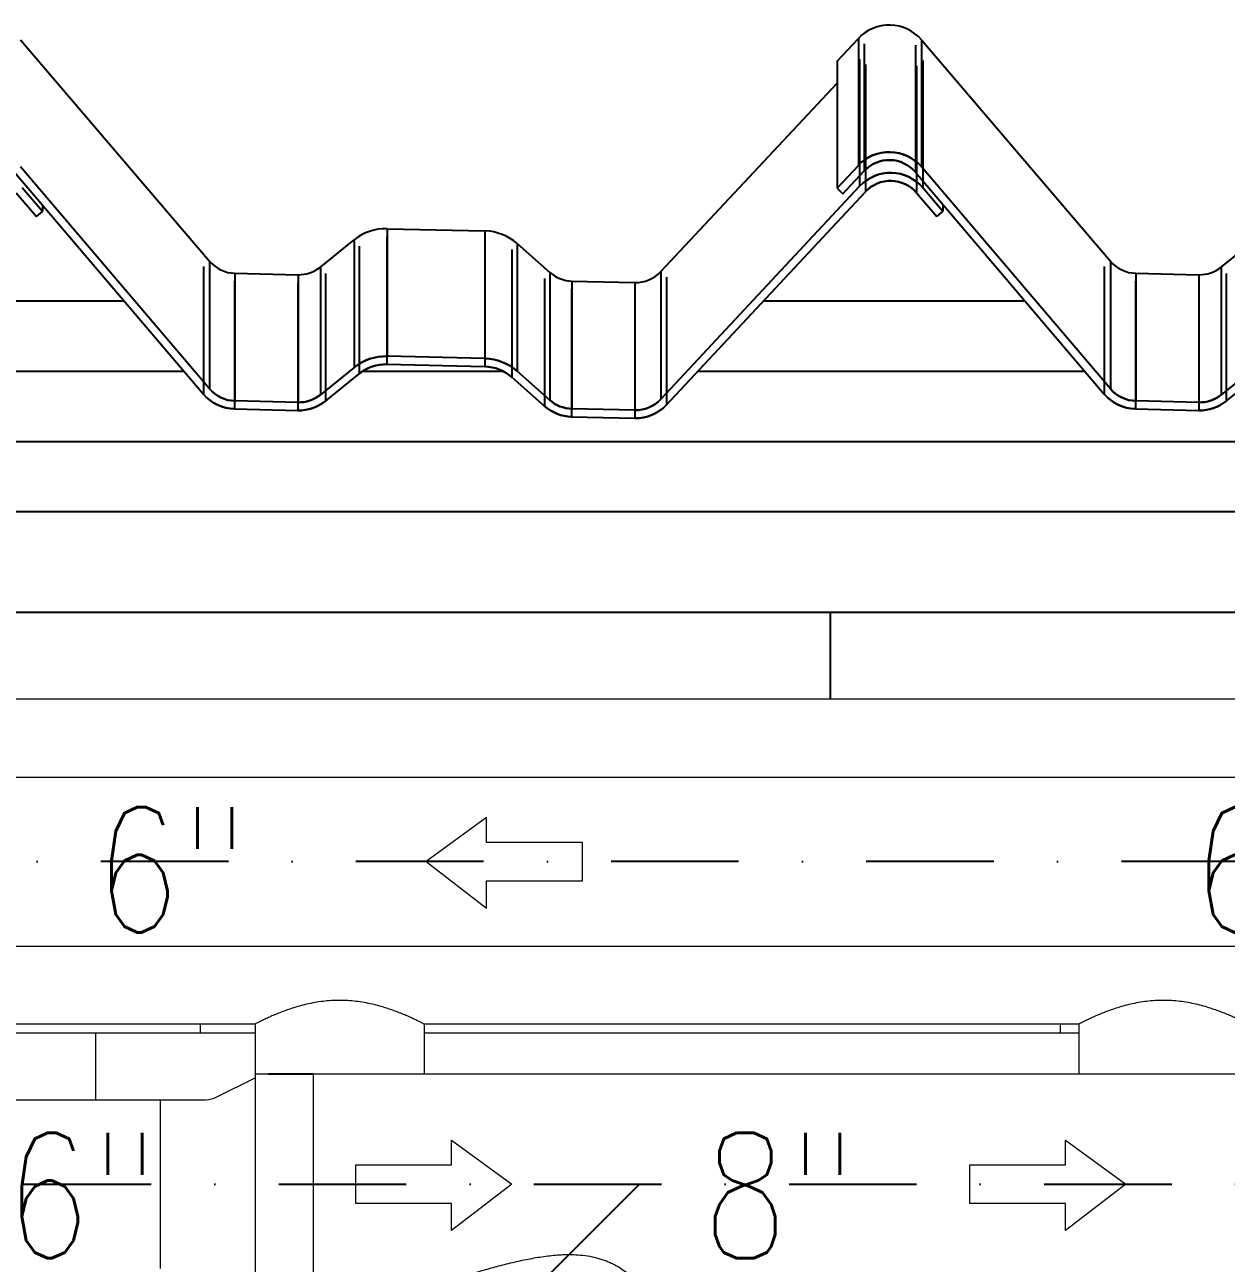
# Model space of a CAD drawing. Header units: millimetres. Extents: x -312439 to 477422, y -331570 to 212570.
# Drawn here: x 348136 to 349333, y 188180 to 189414 of the extents above; entities that cross this region are included whole.
import ezdxf

# ---------------------------------------------------------------- set-up
doc = ezdxf.new("R2010")
doc.units = ezdxf.units.MM
doc.linetypes.add('DASHDOT', pattern=[25.4, 12.7, -6.35, 0, -6.35])
doc.linetypes.add('DASHED', pattern=[0.75, 0.5, -0.25])
doc.layers.add('ARCONDTEXTO', color=4, linetype='Continuous')
doc.styles.add('ROMANS', font='romans.shx', dxfattribs={"height": 187.5})

msp = doc.modelspace()

# ---------------------------------------------------------------- linework, layer by layer
at = {"color": 1, "linetype": 'Continuous', "extrusion": (0, 1, 0)}
for p, q in [((348132.159, 189399.355, 0), (348320.292, 189178.781, 0)), ((348945.281, 189378.192, 0), (348966.438, 189400.8, 0)), ((349029.313, 189399.355, 0), (349217.446, 189178.781, 0)), ((348945.281, 189378.192, 0), (348945.281, 189251.583, 0)), ((348769.64, 189168.449, 0), (348945.281, 189356.142, 0)), ((348126.068, 189267.612, 0), (348314.202, 189046.403, 0)), ((348320.292, 189051.598, 0), (348132.159, 189272.807, 0)), ((348966.438, 189274.256, 0), (348945.281, 189251.583, 0)), ((348951.126, 189246.113, 0), (348972.283, 189268.786, 0)), ((349023.222, 189267.612, 0), (349211.356, 189046.403, 0)), ((349217.446, 189051.598, 0), (349029.313, 189272.807, 0)), ((348127.715, 189246.895, 0), (348147.807, 189223.27, 0)), ((348153.897, 189228.465, 0), (348133.805, 189252.09, 0)), ((348967.741, 189253.539, 0), (348769.64, 189041.237, 0)), ((348775.485, 189035.767, 0), (348973.587, 189248.07, 0)), ((348945.281, 189251.583, 0), (348951.126, 189246.113, 0)), ((349024.526, 189246.895, 0), (349044.618, 189223.27, 0)), ((349050.708, 189228.465, 0), (349030.616, 189252.09, 0)), ((348153.897, 189234.89, 0), (348153.897, 189228.465, 0)), ((349050.708, 189235.294, 0), (349050.708, 189228.465, 0)), ((348147.807, 189223.27, 0), (348153.897, 189228.465, 0)), ((349044.618, 189223.27, 0), (349050.708, 189228.465, 0)), ((348497.052, 189211.164, 0), (348594.561, 189208.922, 0)), ((348430.636, 189172.894, 0), (348464.433, 189200.092, 0)), ((348626.634, 189196.363, 0), (348659.142, 189167.64, 0)), ((349327.79, 189172.894, 0), (349361.587, 189200.092, 0)), ((348345.499, 189166.802, 0), (348408.426, 189165.356, 0)), ((348680.981, 189159.089, 0), (348743.908, 189157.642, 0)), ((349242.653, 189166.802, 0), (349305.58, 189165.356, 0)), ((348235.471, 189138.975, 0), (347974.979, 189138.975, 0)), ((349132.625, 189138.975, 0), (348871.79, 189138.975, 0)), ((348594.561, 189081.826, 0), (348497.052, 189084.074, 0)), ((348464.433, 189072.971, 0), (348430.636, 189045.694, 0)), ((349361.587, 189072.971, 0), (349327.79, 189045.694, 0)), ((348295.005, 189068.975, 0), (347909.662, 189068.975, 0)), ((348435.656, 189039.456, 0), (348469.453, 189066.733, 0)), ((348613.025, 189068.975, 0), (348472.502, 189068.975, 0)), ((348621.333, 189063.231, 0), (348653.841, 189034.425, 0)), ((348659.142, 189040.425, 0), (348626.634, 189069.231, 0)), ((349192.159, 189068.975, 0), (348806.473, 189068.975, 0)), ((349332.81, 189039.456, 0), (349366.607, 189066.733, 0)), ((348408.426, 189038.134, 0), (348345.499, 189039.585, 0)), ((349305.58, 189038.134, 0), (349242.653, 189039.585, 0)), ((348345.257, 189031.577, 0), (348408.242, 189030.125, 0)), ((348680.797, 189023.84, 0), (348743.782, 189022.388, 0)), ((348743.908, 189030.398, 0), (348680.981, 189031.849, 0)), ((349242.411, 189031.577, 0), (349305.396, 189030.125, 0)), ((350616.175, 188998.975, 0), (344288.617, 188998.975, 0)), ((350626.099, 188928.975, 0), (344278.692, 188928.975, 0)), ((344278.692, 188828.975, 0), (350626.099, 188828.975, 0)), ((348938.512, 188828.975, 0), (348938.512, 188742.457, 0)), ((348423.856, 188368.729, 0), (348379.052, 188368.729, 0))]:
    msp.add_line(p, q, dxfattribs=at)
at = {"color": 1, "linetype": 'DASHED', "extrusion": (0, 1, 0)}
for p, q in [((348966.438, 189400.8, 0), (348966.438, 189274.256, 0)), ((348972.283, 189395.346, 0), (348972.283, 189268.786, 0)), ((349023.222, 189394.175, 0), (349023.222, 189267.612, 0)), ((349029.313, 189399.355, 0), (349029.313, 189272.807, 0)), ((348967.741, 189380.143, 0), (348967.741, 189253.539, 0)), ((349030.616, 189378.697, 0), (349030.616, 189252.09, 0)), ((348973.587, 189374.689, 0), (348973.587, 189248.07, 0)), ((349024.526, 189373.518, 0), (349024.526, 189246.895, 0)), ((348497.052, 189211.164, 0), (348497.052, 189084.074, 0)), ((348594.561, 189208.922, 0), (348594.561, 189081.826, 0)), ((348464.433, 189200.092, 0), (348464.433, 189072.971, 0)), ((348469.453, 189193.872, 0), (348469.453, 189066.733, 0)), ((348496.868, 189203.177, 0), (348496.868, 189076.065, 0)), ((348594.377, 189200.936, 0), (348594.377, 189073.816, 0)), ((348626.634, 189196.363, 0), (348626.634, 189069.231, 0)), ((348621.333, 189190.38, 0), (348621.333, 189063.231, 0)), ((348314.202, 189173.601, 0), (348314.202, 189046.403, 0)), ((348320.292, 189178.781, 0), (348320.292, 189051.598, 0)), ((348430.636, 189172.894, 0), (348430.636, 189045.694, 0)), ((349211.356, 189173.601, 0), (349211.356, 189046.403, 0)), ((349217.446, 189178.781, 0), (349217.446, 189051.598, 0)), ((349327.79, 189172.894, 0), (349327.79, 189045.694, 0)), ((348345.257, 189158.817, 0), (348345.257, 189031.577, 0)), ((348345.499, 189166.802, 0), (348345.499, 189039.585, 0)), ((348408.242, 189157.369, 0), (348408.242, 189030.125, 0)), ((348408.426, 189165.356, 0), (348408.426, 189038.134, 0)), ((348435.656, 189166.674, 0), (348435.656, 189039.456, 0)), ((348653.841, 189161.658, 0), (348653.841, 189034.425, 0)), ((348659.142, 189167.64, 0), (348659.142, 189040.425, 0)), ((348680.981, 189159.089, 0), (348680.981, 189031.849, 0)), ((348743.908, 189157.642, 0), (348743.908, 189030.398, 0)), ((348769.64, 189168.449, 0), (348769.64, 189041.237, 0)), ((348775.485, 189162.995, 0), (348775.485, 189035.767, 0)), ((349242.411, 189158.817, 0), (349242.411, 189031.577, 0)), ((349242.653, 189166.802, 0), (349242.653, 189039.585, 0)), ((349305.396, 189157.369, 0), (349305.396, 189030.125, 0)), ((349305.58, 189165.356, 0), (349305.58, 189038.134, 0)), ((349332.81, 189166.674, 0), (349332.81, 189039.456, 0)), ((348680.797, 189151.103, 0), (348680.797, 189023.84, 0)), ((348743.782, 189149.655, 0), (348743.782, 189022.388, 0))]:
    msp.add_line(p, q, dxfattribs=at)
at = {"color": 1, "linetype": 'Continuous', "extrusion": (2.36153e-18, -9.39191e-33, -1)}
msp.add_line((348496.868, 189076.065, 0), (348594.377, 189073.816, 0), dxfattribs=at)
at = {"color": 5, "linetype": 'Continuous', "lineweight": 0, "extrusion": (0, 1, 0)}
for p, q in [((352117.933, 188742.457, 0), (347242.183, 188742.457, 0)), ((347312.72, 188664.707, 0), (350548.512, 188664.707, 0)), ((347312.72, 188496.407, 0), (349542.102, 188496.407, 0)), ((348365.642, 188418.657, 0), (347713.578, 188418.657, 0)), ((348365.642, 188418.657, 0), (348365.642, 188365.023, 0)), ((348533.942, 188418.657, 0), (348533.942, 188368.729, 0)), ((349186.007, 188418.657, 0), (348533.942, 188418.657, 0)), ((349186.007, 188418.657, 0), (349186.007, 188368.729, 0)), ((348365.856, 188368.729, 0), (348365.856, 188149.629, 0)), ((349542.102, 188368.729, 0), (348365.856, 188368.729, 0)), ((348423.856, 188149.629, 0), (348423.856, 188368.729, 0)), ((348327.619, 188346.011, 0), (348365.856, 188365.129, 0)), ((347881.028, 188343.329, 0), (348316.26, 188343.329, 0)), ((348271.456, 188175.029, 0), (348271.456, 188343.329, 0))]:
    msp.add_line(p, q, dxfattribs=at)
at = {"color": 1, "linetype": 'Continuous', "lineweight": 0}
for p, q in [((348596.279, 188624.412, 0), (348536.201, 188580.557, 0)), ((348596.279, 188599.735, 0), (348596.279, 188624.412, 0)), ((348691.598, 188599.735, 0), (348596.279, 188599.735, 0)), ((348691.598, 188561.38, 0), (348691.598, 188599.735, 0)), ((348536.201, 188580.557, 0), (348596.279, 188534.257, 0)), ((348596.279, 188561.38, 0), (348691.598, 188561.38, 0)), ((348596.279, 188534.257, 0), (348596.279, 188561.38, 0))]:
    msp.add_line(p, q, dxfattribs=at)
at = {"color": 6, "linetype": 'DASHDOT', "ltscale": 10}
msp.add_line((350117.742, 188580.557, 0), (345867.332, 188580.557, 0), dxfattribs=at)
at = {"color": 3, "linetype": 'Continuous', "lineweight": 0, "extrusion": (0, 1, 0)}
for p, q in [((348311.33, 188409.804, 0), (348311.33, 188418.657, 0)), ((349167.645, 188409.804, 0), (349167.645, 188418.657, 0)), ((347713.578, 188409.804, 0), (348365.642, 188409.804, 0)), ((348206.558, 188409.804, 0), (348206.558, 188343.329, 0)), ((348533.942, 188409.804, 0), (349186.007, 188409.804, 0))]:
    msp.add_line(p, q, dxfattribs=at)
at = {"color": 4, "linetype": 'Continuous', "lineweight": 0}
for p, q in [((348561.218, 188303.034, 0), (348621.296, 188259.179, 0)), ((348561.218, 188278.357, 0), (348561.218, 188303.034, 0)), ((349172.9, 188303.034, 0), (349232.978, 188259.179, 0)), ((349172.9, 188278.357, 0), (349172.9, 188303.034, 0)), ((348465.899, 188278.357, 0), (348561.218, 188278.357, 0)), ((348465.899, 188240.002, 0), (348465.899, 188278.357, 0)), ((349077.58, 188278.357, 0), (349172.9, 188278.357, 0)), ((349077.58, 188240.002, 0), (349077.58, 188278.357, 0)), ((348621.296, 188259.179, 0), (348561.218, 188212.88, 0)), ((349232.978, 188259.179, 0), (349172.9, 188212.88, 0)), ((348561.218, 188240.002, 0), (348465.899, 188240.002, 0)), ((348561.218, 188212.88, 0), (348561.218, 188240.002, 0)), ((349172.9, 188240.002, 0), (349077.58, 188240.002, 0)), ((349172.9, 188212.88, 0), (349172.9, 188240.002, 0))]:
    msp.add_line(p, q, dxfattribs=at)
at = {"color": 6, "linetype": 'DASHDOT', "ltscale": 10, "extrusion": (0, 1, 0)}
for p, q in [((347881.028, 188259.179, 0), (349523.239, 188259.179, 0)), ((348748.53, 188259.179, 0), (348522.883, 188033.533, 0))]:
    msp.add_line(p, q, dxfattribs=at)
at = {"color": 5, "linetype": 'Continuous', "lineweight": 0}
msp.add_arc((348316.26, 188368.729, 0), 25.4, 270, 296.565051, dxfattribs=at)
at = {"color": 1, "linetype": 'Continuous'}
for centre, major_axis, start_param, end_param in [((348997.229, 189372.069, 0), (42.143, 0), 0.70548213, 2.3900682), ((348997.229, 189245.442, 0), (0, 42.203), 5.41787111, 7.10245718), ((348997.229, 189245.442, 0), (0, 34.192), 5.41787111, 7.10245718), ((348998.533, 189224.725, 0), (0, 42.203), 5.41787111, 7.10245718), ((348998.533, 189224.725, 0), (0, 34.192), 5.41787111, 7.10245718), ((348495.898, 189161.107, 0), (50.143, 0), 1.54777516, 2.24913038), ((348593.406, 189158.865, 0), (50.143, 0), 0.84641994, 1.54777516), ((348346.285, 189200.887, 0), (34.143, 0), 3.84707478, 4.68936782), ((348409.212, 189199.44, 0), (34.143, 0), 4.68936782, 5.39072304), ((349243.439, 189200.887, 0), (34.143, 0), 3.84707478, 4.68936782), ((349306.366, 189199.44, 0), (34.143, 0), 4.68936782, 5.39072304), ((348681.767, 189193.174, 0), (34.143, 0), 3.9880126, 4.68936782), ((348744.694, 189191.727, 0), (34.143, 0), 4.68936782, 5.53166085), ((348495.898, 189033.873, 0), (0, 50.215), 6.26016414, 6.96151936), ((348495.898, 189033.873, 0), (0, 42.203), 6.26016414, 6.96151936), ((348593.406, 189031.624, 0), (0, 42.203), 5.55880892, 6.26016414), ((348593.406, 189031.624, 0), (0, 50.215), 5.55880892, 6.26016414), ((348346.285, 189073.768, 0), (0, -42.203), 5.41787111, 6.25878837), ((348346.285, 189073.768, 0), (0, -34.192), 5.41787111, 6.26016414), ((348409.212, 189072.317, 0), (0, -34.192), 6.26016414, 6.96151936), ((349243.439, 189073.768, 0), (0, -42.203), 5.41787111, 6.25878837), ((349243.439, 189073.768, 0), (0, -34.192), 5.41787111, 6.26016414), ((349306.366, 189072.317, 0), (0, -34.192), 6.26016414, 6.96151936), ((348409.212, 189072.317, 0), (0, -42.203), 6.26016351, 6.96152), ((348681.767, 189066.032, 0), (0, -42.203), 5.55880829, 6.26016478), ((348681.767, 189066.032, 0), (0, -34.192), 5.55880892, 6.26016414), ((348744.694, 189064.581, 0), (0, -42.203), 6.26153992, 7.10245718), ((348744.694, 189064.581, 0), (0, -34.192), 6.26016414, 7.10245718), ((349306.366, 189072.317, 0), (0, -42.203), 6.26016351, 6.96152)]:
    msp.add_ellipse(centre, major_axis=major_axis, ratio=0.99856422, start_param=start_param, end_param=end_param, dxfattribs=at)
at = {"color": 1, "linetype": 'Continuous', "extrusion": (1.0112e-48, -2.04353e-34, -1)}
msp.add_ellipse((348997.229, 189245.442, 0), major_axis=(0, 42.203), ratio=0.99856422, start_param=5.46391343, end_param=7.14849951, dxfattribs=at)
at = {"color": 1, "linetype": 'Continuous', "extrusion": (-1.48922e-49, 6.90721e-35, -1)}
msp.add_ellipse((348997.229, 189245.442, 0), major_axis=(0, 34.192), ratio=0.99856422, start_param=-0.81927187, end_param=0.8653142, dxfattribs=at)
at = {"color": 1, "linetype": 'Continuous', "extrusion": (-1.30555e-49, 1.18444e-34, -1)}
msp.add_ellipse((348998.533, 189224.725, 0), major_axis=(0, 42.203), ratio=0.99856422, start_param=5.46391343, end_param=7.14849951, dxfattribs=at)
at = {"color": 1, "linetype": 'Continuous', "extrusion": (3.19156e-49, -1.2815e-34, -1)}
msp.add_ellipse((348998.533, 189224.725, 0), major_axis=(0, 34.192), ratio=0.99856422, start_param=-0.81927187, end_param=0.8653142, dxfattribs=at)
at = {"color": 1, "linetype": 'Continuous', "extrusion": (1.25658e-50, 7.10428e-36, -1)}
msp.add_ellipse((348495.898, 189033.873, 0), major_axis=(0, 50.215), ratio=0.99856422, start_param=5.60485125, end_param=6.30620647, dxfattribs=at)
at = {"color": 1, "linetype": 'Continuous', "extrusion": (-1.71055e-49, -1.15127e-35, -1)}
msp.add_ellipse((348495.898, 189033.873, 0), major_axis=(0, 42.203), ratio=0.99856422, start_param=-0.67833406, end_param=0.02302116, dxfattribs=at)
at = {"color": 1, "linetype": 'Continuous', "extrusion": (-1.71463e-48, 1.15729e-34, -1)}
msp.add_ellipse((348593.406, 189031.624, 0), major_axis=(0, 42.203), ratio=0.99856422, start_param=0.02302116, end_param=0.72437638, dxfattribs=at)
at = {"color": 1, "linetype": 'Continuous', "extrusion": (1.24005e-48, 6.06473e-35, -1)}
msp.add_ellipse((348593.406, 189031.624, 0), major_axis=(0, 50.215), ratio=0.99856422, start_param=6.30620647, end_param=7.00756169, dxfattribs=at)
at = {"color": 1, "linetype": 'Continuous', "extrusion": (-3.98949e-48, 1.74877e-34, -1)}
for centre in [(348346.285, 189073.768, 0), (349243.439, 189073.768, 0)]:
    msp.add_ellipse(centre, major_axis=(0, -42.203), ratio=0.99856422, start_param=6.30758224, end_param=7.14849951, dxfattribs=at)
at = {"color": 1, "linetype": 'Continuous', "extrusion": (2.46519e-32, -1.77818e-34, -1)}
msp.add_ellipse((348346.285, 189073.768, 0), major_axis=(0, -34.192), ratio=0.99856422, start_param=0.02302116, end_param=0.8653142, dxfattribs=at)
at = {"color": 1, "linetype": 'Continuous', "extrusion": (2.46519e-32, -1.73268e-35, -1)}
for centre in [(348409.212, 189072.317, 0), (349306.366, 189072.317, 0)]:
    msp.add_ellipse(centre, major_axis=(0, -34.192), ratio=0.99856422, start_param=-0.67833406, end_param=0.02302116, dxfattribs=at)
at = {"color": 1, "linetype": 'Continuous', "extrusion": (2.46519e-32, 2.43029e-36, -1)}
msp.add_ellipse((349243.439, 189073.768, 0), major_axis=(0, -34.192), ratio=0.99856422, start_param=0.02302116, end_param=0.8653142, dxfattribs=at)
at = {"color": 1, "linetype": 'Continuous', "extrusion": (-2.72377e-50, -7.70381e-36, -1)}
for centre in [(348409.212, 189072.317, 0), (349306.366, 189072.317, 0)]:
    msp.add_ellipse(centre, major_axis=(0, -42.203), ratio=0.99856422, start_param=5.60485062, end_param=6.3062071, dxfattribs=at)
at = {"color": 1, "linetype": 'Continuous', "extrusion": (1.79424e-48, -1.10722e-34, -1)}
msp.add_ellipse((348681.767, 189066.032, 0), major_axis=(0, -42.203), ratio=0.99856422, start_param=6.30620584, end_param=7.00756232, dxfattribs=at)
at = {"color": 1, "linetype": 'Continuous', "extrusion": (-2.46519e-32, -5.49414e-35, -1)}
msp.add_ellipse((348681.767, 189066.032, 0), major_axis=(0, -34.192), ratio=0.99856422, start_param=0.02302116, end_param=0.72437638, dxfattribs=at)
at = {"color": 1, "linetype": 'Continuous', "extrusion": (1.78408e-49, 7.84939e-35, -1)}
msp.add_ellipse((348744.694, 189064.581, 0), major_axis=(0, -42.203), ratio=0.99856422, start_param=5.46391343, end_param=6.3048307, dxfattribs=at)
at = {"color": 1, "linetype": 'Continuous', "extrusion": (-9.55111e-49, 6.0276e-35, -1)}
msp.add_ellipse((348744.694, 189064.581, 0), major_axis=(0, -34.192), ratio=0.99856422, start_param=-0.81927187, end_param=0.02302116, dxfattribs=at)
at = {"color": 5, "linetype": 'Continuous', "lineweight": 0}
for points, knots in [([(348533.942, 188418.657, 0), (348533.942, 188418.657, 0), (348533.812, 188418.725, 0), (348533.276, 188419.003, 0), (348532.87, 188419.213, 0), (348531.78, 188419.771, 0), (348531.095, 188420.12, 0), (348529.454, 188420.946, 0), (348528.498, 188421.422, 0), (348526.334, 188422.481, 0), (348525.125, 188423.064, 0), (348522.477, 188424.313, 0), (348521.039, 188424.979, 0), (348517.968, 188426.361, 0), (348516.335, 188427.078, 0), (348512.917, 188428.529, 0), (348511.132, 188429.263, 0), (348507.453, 188430.716, 0), (348505.493, 188431.463, 0), (348501.356, 188432.958, 0), (348499.18, 188433.707, 0), (348494.639, 188435.172, 0), (348492.274, 188435.887, 0), (348487.388, 188437.245, 0), (348484.867, 188437.889, 0), (348479.705, 188439.069, 0), (348477.063, 188439.607, 0), (348471.697, 188440.546, 0), (348468.973, 188440.947, 0), (348463.493, 188441.594, 0), (348460.735, 188441.839, 0), (348455.238, 188442.165, 0), (348452.497, 188442.245, 0), (348447.087, 188442.245, 0), (348444.347, 188442.165, 0), (348438.849, 188441.839, 0), (348436.092, 188441.594, 0), (348430.611, 188440.947, 0), (348427.888, 188440.546, 0), (348422.522, 188439.607, 0), (348419.879, 188439.069, 0), (348414.718, 188437.889, 0), (348412.197, 188437.245, 0), (348407.311, 188435.887, 0), (348404.946, 188435.172, 0), (348400.405, 188433.707, 0), (348398.229, 188432.958, 0), (348394.092, 188431.463, 0), (348392.131, 188430.716, 0), (348388.453, 188429.263, 0), (348386.668, 188428.529, 0), (348383.25, 188427.078, 0), (348381.617, 188426.361, 0), (348378.546, 188424.979, 0), (348377.107, 188424.313, 0), (348374.46, 188423.064, 0), (348373.25, 188422.481, 0), (348371.086, 188421.422, 0), (348370.131, 188420.946, 0), (348368.49, 188420.12, 0), (348367.805, 188419.771, 0), (348366.714, 188419.213, 0), (348366.308, 188419.003, 0), (348365.772, 188418.725, 0), (348365.642, 188418.657, 0), (348365.642, 188418.657, 0)], [129.63017338, 129.63017338, 129.63017338, 129.63017338, 137.71883938, 137.71883938, 145.80750537, 145.80750537, 153.89617137, 153.89617137, 161.98483736, 161.98483736, 170.07350336, 170.07350336, 178.16216935, 178.16216935, 186.25083535, 186.25083535, 194.33950134, 194.33950134, 202.45460702, 202.45460702, 210.5697127, 210.5697127, 218.68481838, 218.68481838, 226.79992405, 226.79992405, 234.91502973, 234.91502973, 243.03013541, 243.03013541, 251.14524108, 251.14524108, 259.26034676, 259.26034676, 267.37545244, 267.37545244, 275.49055812, 275.49055812, 283.60566379, 283.60566379, 291.72076947, 291.72076947, 299.83587515, 299.83587515, 307.95098082, 307.95098082, 316.0660865, 316.0660865, 324.18119218, 324.18119218, 332.26985817, 332.26985817, 340.35852417, 340.35852417, 348.44719016, 348.44719016, 356.53585616, 356.53585616, 364.62452216, 364.62452216, 372.71318815, 372.71318815, 380.80185415, 380.80185415, 388.89052014, 388.89052014, 388.89052014, 388.89052014]), ([(349354.307, 188418.657, 0), (349354.307, 188418.657, 0), (349354.177, 188418.725, 0), (349353.641, 188419.003, 0), (349353.235, 188419.213, 0), (349352.144, 188419.771, 0), (349351.459, 188420.12, 0), (349349.819, 188420.946, 0), (349348.863, 188421.422, 0), (349346.699, 188422.481, 0), (349345.489, 188423.064, 0), (349342.842, 188424.313, 0), (349341.403, 188424.979, 0), (349338.332, 188426.361, 0), (349336.699, 188427.078, 0), (349333.281, 188428.529, 0), (349331.496, 188429.263, 0), (349327.818, 188430.716, 0), (349325.857, 188431.463, 0), (349321.72, 188432.958, 0), (349319.544, 188433.707, 0), (349315.003, 188435.172, 0), (349312.638, 188435.887, 0), (349307.752, 188437.245, 0), (349305.231, 188437.889, 0), (349300.07, 188439.069, 0), (349297.427, 188439.607, 0), (349292.061, 188440.546, 0), (349289.338, 188440.947, 0), (349283.857, 188441.594, 0), (349281.1, 188441.839, 0), (349275.602, 188442.165, 0), (349272.862, 188442.245, 0), (349267.452, 188442.245, 0), (349264.711, 188442.165, 0), (349259.214, 188441.839, 0), (349256.456, 188441.594, 0), (349250.976, 188440.947, 0), (349248.252, 188440.546, 0), (349242.886, 188439.607, 0), (349240.244, 188439.069, 0), (349235.083, 188437.889, 0), (349232.561, 188437.245, 0), (349227.675, 188435.887, 0), (349225.31, 188435.172, 0), (349220.77, 188433.707, 0), (349218.593, 188432.958, 0), (349214.456, 188431.463, 0), (349212.496, 188430.716, 0), (349208.818, 188429.263, 0), (349207.032, 188428.529, 0), (349203.614, 188427.078, 0), (349201.981, 188426.361, 0), (349198.91, 188424.979, 0), (349197.472, 188424.313, 0), (349194.824, 188423.064, 0), (349193.615, 188422.481, 0), (349191.451, 188421.422, 0), (349190.495, 188420.946, 0), (349188.854, 188420.12, 0), (349188.17, 188419.771, 0), (349187.079, 188419.213, 0), (349186.673, 188419.003, 0), (349186.137, 188418.725, 0), (349186.007, 188418.657, 0), (349186.007, 188418.657, 0)], [129.63017338, 129.63017338, 129.63017338, 129.63017338, 137.71883938, 137.71883938, 145.80750537, 145.80750537, 153.89617137, 153.89617137, 161.98483736, 161.98483736, 170.07350336, 170.07350336, 178.16216935, 178.16216935, 186.25083535, 186.25083535, 194.33950134, 194.33950134, 202.45460702, 202.45460702, 210.5697127, 210.5697127, 218.68481838, 218.68481838, 226.79992405, 226.79992405, 234.91502973, 234.91502973, 243.03013541, 243.03013541, 251.14524108, 251.14524108, 259.26034676, 259.26034676, 267.37545244, 267.37545244, 275.49055812, 275.49055812, 283.60566379, 283.60566379, 291.72076947, 291.72076947, 299.83587515, 299.83587515, 307.95098082, 307.95098082, 316.0660865, 316.0660865, 324.18119218, 324.18119218, 332.26985817, 332.26985817, 340.35852417, 340.35852417, 348.44719016, 348.44719016, 356.53585616, 356.53585616, 364.62452216, 364.62452216, 372.71318815, 372.71318815, 380.80185415, 380.80185415, 388.89052014, 388.89052014, 388.89052014, 388.89052014]), ([(348519.974, 188149.629, 0), (348519.974, 188149.629, 0), (348520.015, 188149.644, 0), (348520.189, 188149.705, 0), (348520.321, 188149.752, 0), (348520.676, 188149.877, 0), (348520.9, 188149.955, 0), (348521.434, 188150.143, 0), (348521.745, 188150.252, 0), (348522.446, 188150.498, 0), (348522.837, 188150.635, 0), (348523.686, 188150.933, 0), (348524.144, 188151.093, 0), (348525.6, 188151.602, 0), (348526.678, 188151.978, 0), (348528.709, 188152.684, 0), (348529.702, 188153.029, 0), (348531.821, 188153.762, 0), (348532.946, 188154.151, 0), (348536.489, 188155.37, 0), (348539.076, 188156.255, 0), (348544.507, 188158.097, 0), (348547.352, 188159.055, 0), (348553.096, 188160.969, 0), (348555.994, 188161.925, 0), (348563.018, 188164.219, 0), (348567.42, 188165.633, 0), (348576.53, 188168.497, 0), (348581.238, 188169.945, 0), (348590.885, 188172.823, 0), (348595.824, 188174.254, 0), (348605.865, 188177.039, 0), (348610.966, 188178.395, 0), (348621.266, 188180.967, 0), (348626.461, 188182.183, 0), (348636.886, 188184.398, 0), (348642.115, 188185.399, 0), (348652.557, 188187.093, 0), (348657.769, 188187.788, 0), (348665.542, 188188.517, 0), (348668.125, 188188.707, 0), (348673.272, 188188.967, 0), (348675.836, 188189.037, 0), (348681.379, 188189.037, 0), (348684.432, 188188.941, 0), (348690.565, 188188.501, 0), (348693.644, 188188.157, 0), (348699.734, 188187.186, 0), (348702.746, 188186.558, 0), (348707.147, 188185.402, 0), (348708.595, 188184.981, 0), (348711.441, 188184.072, 0), (348712.84, 188183.584, 0), (348715.58, 188182.547, 0), (348716.924, 188181.997, 0), (348719.551, 188180.843, 0), (348720.835, 188180.239, 0), (348724.586, 188178.359, 0), (348726.953, 188177.016, 0), (348731.393, 188174.247, 0), (348733.465, 188172.821, 0), (348737.308, 188169.979, 0), (348739.078, 188168.564, 0), (348742.131, 188165.99, 0), (348743.487, 188164.786, 0), (348746.028, 188162.438, 0), (348747.213, 188161.294, 0), (348749.402, 188159.115, 0), (348750.406, 188158.08, 0), (348752.225, 188156.158, 0), (348753.042, 188155.271, 0), (348754.484, 188153.677, 0), (348755.112, 188152.968, 0), (348756.178, 188151.749, 0), (348756.617, 188151.239, 0), (348757.313, 188150.427, 0), (348757.568, 188150.124, 0), (348757.905, 188149.726, 0), (348757.986, 188149.629, 0), (348757.986, 188149.629, 0)], [188.25066577, 188.25066577, 188.25066577, 188.25066577, 191.35199713, 191.35199713, 194.45332848, 194.45332848, 197.55465984, 197.55465984, 200.65599119, 200.65599119, 203.75732255, 203.75732255, 206.85865391, 206.85865391, 213.06131662, 213.06131662, 218.18187446, 218.18187446, 223.30243229, 223.30243229, 233.54354797, 233.54354797, 243.78466364, 243.78466364, 254.02577931, 254.02577931, 269.33522334, 269.33522334, 284.64466737, 284.64466737, 299.9541114, 299.9541114, 315.26355543, 315.26355543, 330.57299945, 330.57299945, 345.88244348, 345.88244348, 361.19188751, 361.19188751, 368.84660953, 368.84660953, 376.50133154, 376.50133154, 385.47698592, 385.47698592, 394.45264031, 394.45264031, 403.42829469, 403.42829469, 407.91612189, 407.91612189, 412.40394908, 412.40394908, 416.89177627, 416.89177627, 421.37960346, 421.37960346, 430.35525785, 430.35525785, 439.33091223, 439.33091223, 448.30656662, 448.30656662, 456.24070214, 456.24070214, 464.17483766, 464.17483766, 472.10897317, 472.10897317, 480.04310869, 480.04310869, 487.97724421, 487.97724421, 495.91137973, 495.91137973, 503.84551525, 503.84551525, 511.77965077, 511.77965077, 511.77965077, 511.77965077])]:
    msp.add_open_spline(points, degree=3, knots=knots, dxfattribs=at)

# ---------------------------------------------------------------- texts
at = {"layer": 'ARCONDTEXTO', "linetype": 'Continuous', "lineweight": -3, "style": 'ROMANS', "width": 0.8}
for s, p in [('6"', (348205.477, 188509.839, 0)), ('6"', (349298.35, 188509.839, 0)), ('6"', (348116.187, 188185.26, 0)), ('8"', (348810.897, 188185.26, 0))]:
    msp.add_text(s, height=125, dxfattribs=at).set_placement(p)

doc.saveas('drawing.dxf')
